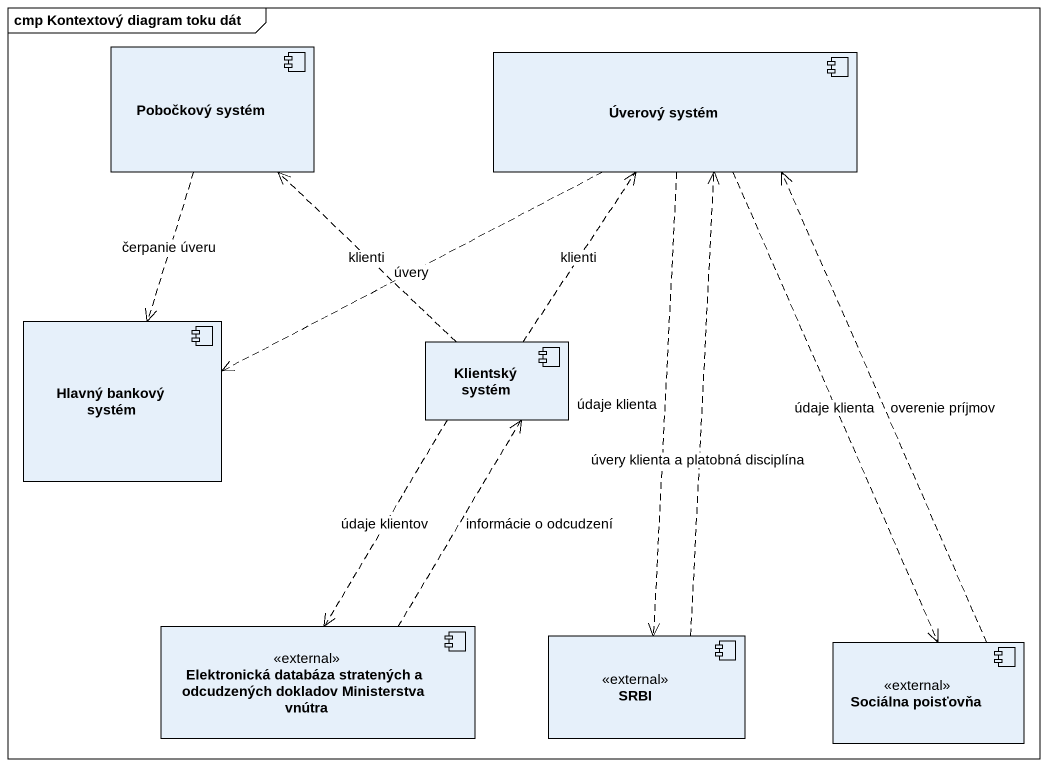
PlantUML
@startuml
mainframe cmp Kontextový diagram toku dát
component "Pobočkový systém" as Pobočkový_systém
component "Úverový systém" as Úverový_systém
component "Hlavný bankový systém" as Hlavný_bankový_systém
component "Klientský systém" as Klientský_systém
component "Elektronická databáza stratených a odcudzených dokladov Ministerstva vnútra" as Elektronická_databáza <<external>>
component SRBI <<external>>
component "Sociálna poisťovňa" as Sociálna_poisťovňa <<external>>
Pobočkový_systém ..> Hlavný_bankový_systém : čerpanie úveru
Úverový_systém .left.> Hlavný_bankový_systém : úvery
Úverový_systém ..> SRBI : údaje klienta
Úverový_systém ..> Sociálna_poisťovňa : údaje klienta
Klientský_systém .up.> Pobočkový_systém : klienti
Klientský_systém .up.> Úverový_systém : klienti
Klientský_systém ..> Elektronická_databáza : údaje klientov
Elektronická_databáza .up.> Klientský_systém : informácie o odcudzení
SRBI .up.> Úverový_systém : úvery klienta a platobná disciplína
Sociálna_poisťovňa .up.> Úverový_systém : overenie príjmov
@enduml
